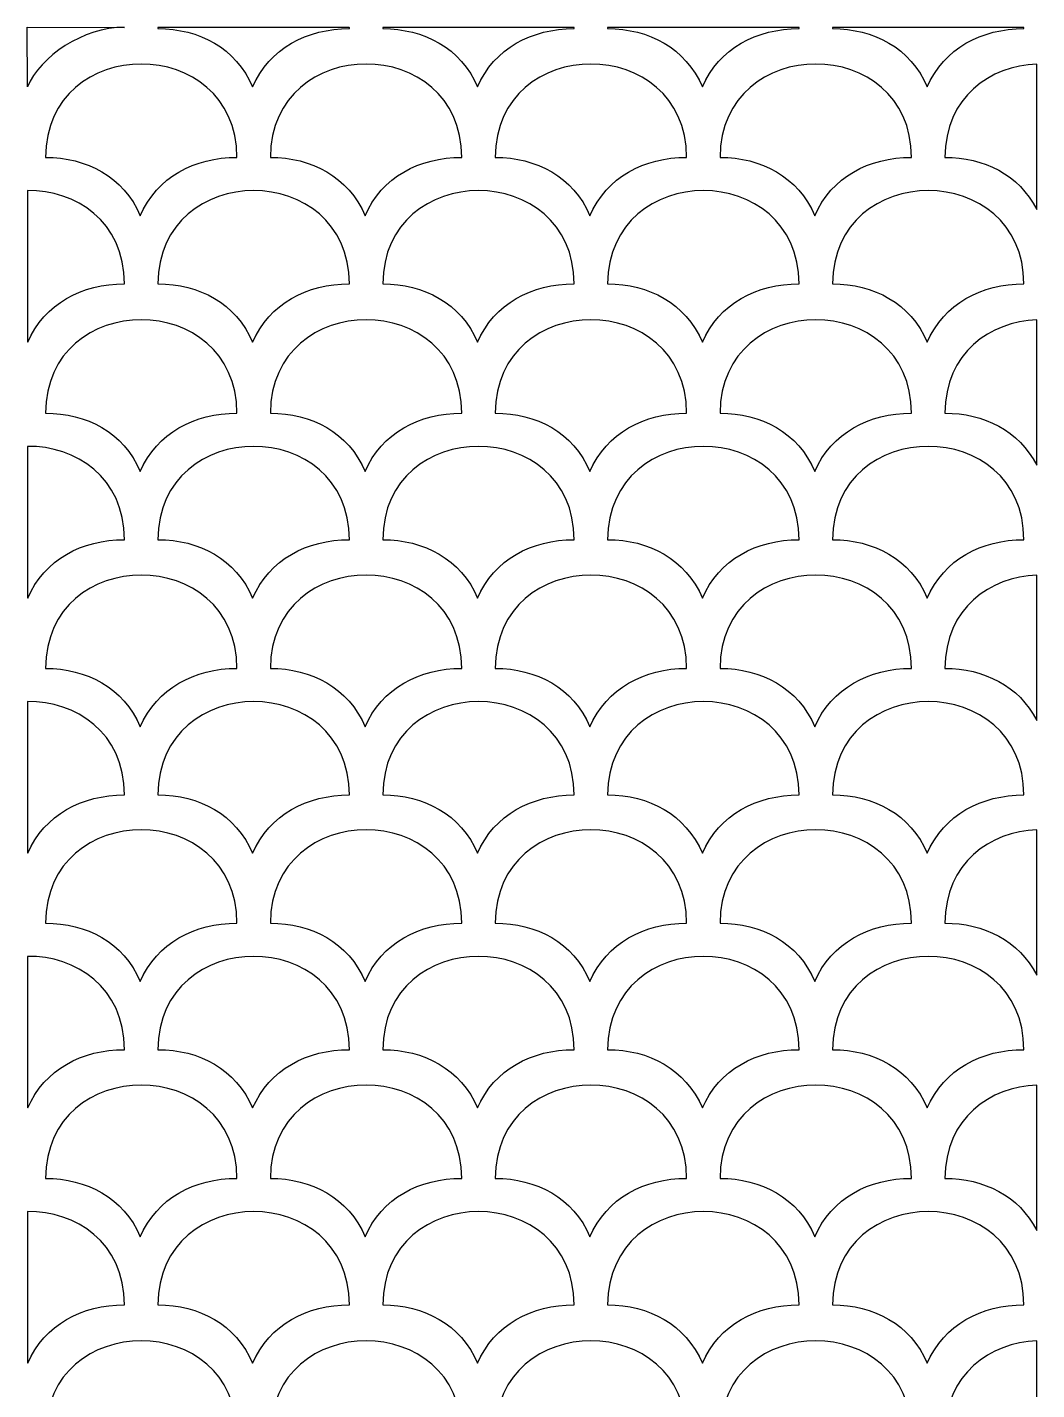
# Model space of a CAD drawing. Header units: centimetres. Extents: x 5 to 101, y -165 to 59.
# Drawn here: x 5 to 47.2, y 2.2 to 59.1 of the extents above; entities that cross this region are included whole.
import ezdxf

# ---------------------------------------------------------------- set-up
doc = ezdxf.new("R2010")
doc.units = ezdxf.units.CM
doc.header["$MEASUREMENT"] = 0
doc.layers.add('layer 1', color=7, linetype='Continuous')

msp = doc.modelspace()

# ---------------------------------------------------------------- linework, layer by layer
at = {"layer": 'layer 1', "color": 124}
for points, knots in [([(9.06315, 59.0961), (9.06315, 59.0961), (4.99685, 59.09973), (4.99685, 59.09973), (4.99685, 59.09973), (4.99685, 59.09973), (5.0017, 56.60272), (5.0017, 56.60272), (5.0017, 56.60272), (5.54885, 57.89044), (7.32889, 59.09764), (9.06315, 59.0961)], [0, 0, 0, 0, 0.25, 0.25, 0.25, 0.25, 0.5, 0.5, 0.5, 0.5, 1, 1, 1, 1]), ([(9.71881, 51.22456), (9.02398, 52.85947), (7.47233, 53.66193), (5.75924, 53.66193), (5.75924, 53.66193), (5.78249, 58.86258), (13.74571, 58.86373), (13.75985, 53.66132), (13.75985, 53.66132), (11.99073, 53.66795), (10.41225, 52.83165), (9.71881, 51.22456)], [0, 0, 0, 0, 0.25, 0.25, 0.25, 0.25, 0.5, 0.5, 0.5, 0.5, 1, 1, 1, 1]), ([(18.4584, 59.09585), (18.45864, 59.07762), (18.45881, 59.05933), (18.45885, 59.04098), (18.45885, 59.04098), (16.68973, 59.04761), (15.11125, 58.21131), (14.41781, 56.60422), (14.41781, 56.60422), (13.72298, 58.23913), (12.17133, 59.04159), (10.45824, 59.04159), (10.45824, 59.04159), (10.45832, 59.05974), (10.4585, 59.07783), (10.45877, 59.09585), (10.45877, 59.09585), (10.45877, 59.09585), (18.4584, 59.09585), (18.4584, 59.09585)], [0, 0, 0, 0, 0.16666667, 0.16666667, 0.16666667, 0.16666667, 0.33333333, 0.33333333, 0.33333333, 0.33333333, 0.5, 0.5, 0.5, 0.5, 0.66666667, 0.66666667, 0.66666667, 0.66666667, 1, 1, 1, 1]), ([(19.11681, 51.22456), (18.42198, 52.85947), (16.87033, 53.66193), (15.15724, 53.66193), (15.15724, 53.66193), (15.18049, 58.86258), (23.14371, 58.86373), (23.15785, 53.66132), (23.15785, 53.66132), (21.38873, 53.66795), (19.81025, 52.83165), (19.11681, 51.22456)], [0, 0, 0, 0, 0.25, 0.25, 0.25, 0.25, 0.5, 0.5, 0.5, 0.5, 1, 1, 1, 1]), ([(27.8564, 59.09585), (27.85664, 59.07762), (27.85681, 59.05933), (27.85685, 59.04098), (27.85685, 59.04098), (26.08773, 59.04761), (24.50925, 58.21131), (23.81581, 56.60422), (23.81581, 56.60422), (23.12098, 58.23913), (21.56933, 59.04159), (19.85624, 59.04159), (19.85624, 59.04159), (19.85632, 59.05974), (19.8565, 59.07783), (19.85677, 59.09585), (19.85677, 59.09585), (19.85677, 59.09585), (27.8564, 59.09585), (27.8564, 59.09585)], [0, 0, 0, 0, 0.16666667, 0.16666667, 0.16666667, 0.16666667, 0.33333333, 0.33333333, 0.33333333, 0.33333333, 0.5, 0.5, 0.5, 0.5, 0.66666667, 0.66666667, 0.66666667, 0.66666667, 1, 1, 1, 1]), ([(28.51481, 51.22456), (27.81998, 52.85947), (26.26833, 53.66193), (24.55524, 53.66193), (24.55524, 53.66193), (24.57849, 58.86258), (32.54171, 58.86373), (32.55585, 53.66132), (32.55585, 53.66132), (30.78673, 53.66795), (29.20825, 52.83165), (28.51481, 51.22456)], [0, 0, 0, 0, 0.25, 0.25, 0.25, 0.25, 0.5, 0.5, 0.5, 0.5, 1, 1, 1, 1]), ([(37.2544, 59.09585), (37.25464, 59.07762), (37.25481, 59.05933), (37.25485, 59.04098), (37.25485, 59.04098), (35.48573, 59.04761), (33.90725, 58.21131), (33.21381, 56.60422), (33.21381, 56.60422), (32.51898, 58.23913), (30.96733, 59.04159), (29.25424, 59.04159), (29.25424, 59.04159), (29.25432, 59.05974), (29.2545, 59.07783), (29.25477, 59.09585), (29.25477, 59.09585), (29.25477, 59.09585), (37.2544, 59.09585), (37.2544, 59.09585)], [0, 0, 0, 0, 0.16666667, 0.16666667, 0.16666667, 0.16666667, 0.33333333, 0.33333333, 0.33333333, 0.33333333, 0.5, 0.5, 0.5, 0.5, 0.66666667, 0.66666667, 0.66666667, 0.66666667, 1, 1, 1, 1]), ([(37.91281, 51.22456), (37.21798, 52.85947), (35.66633, 53.66193), (33.95324, 53.66193), (33.95324, 53.66193), (33.97649, 58.86258), (41.93971, 58.86373), (41.95385, 53.66132), (41.95385, 53.66132), (40.18473, 53.66795), (38.60625, 52.83165), (37.91281, 51.22456)], [0, 0, 0, 0, 0.25, 0.25, 0.25, 0.25, 0.5, 0.5, 0.5, 0.5, 1, 1, 1, 1]), ([(46.6524, 59.09585), (46.65264, 59.07762), (46.65281, 59.05933), (46.65285, 59.04098), (46.65285, 59.04098), (44.88373, 59.04761), (43.30525, 58.21131), (42.61181, 56.60422), (42.61181, 56.60422), (41.91698, 58.23913), (40.36533, 59.04159), (38.65224, 59.04159), (38.65224, 59.04159), (38.65232, 59.05974), (38.6525, 59.07783), (38.65277, 59.09585), (38.65277, 59.09585), (38.65277, 59.09585), (46.6524, 59.09585), (46.6524, 59.09585)], [0, 0, 0, 0, 0.16666667, 0.16666667, 0.16666667, 0.16666667, 0.33333333, 0.33333333, 0.33333333, 0.33333333, 0.5, 0.5, 0.5, 0.5, 0.66666667, 0.66666667, 0.66666667, 0.66666667, 1, 1, 1, 1]), ([(47.18964, 51.4845), (46.4463, 52.94456), (44.97093, 53.66193), (43.35124, 53.66193), (43.35124, 53.66193), (43.36253, 56.19042), (45.25071, 57.48986), (47.18964, 57.55978), (47.18964, 57.55978), (47.18964, 57.55978), (47.18964, 51.4845), (47.18964, 51.4845)], [0, 0, 0, 0, 0.25, 0.25, 0.25, 0.25, 0.5, 0.5, 0.5, 0.5, 1, 1, 1, 1]), ([(14.41781, 45.93622), (13.72298, 47.57113), (12.17133, 48.37359), (10.45824, 48.37359), (10.45824, 48.37359), (10.48149, 53.57424), (18.44471, 53.57539), (18.45885, 48.37298), (18.45885, 48.37298), (16.68973, 48.37961), (15.11125, 47.54331), (14.41781, 45.93622)], [0, 0, 0, 0, 0.25, 0.25, 0.25, 0.25, 0.5, 0.5, 0.5, 0.5, 1, 1, 1, 1]), ([(23.81581, 45.93622), (23.12098, 47.57113), (21.56933, 48.37359), (19.85624, 48.37359), (19.85624, 48.37359), (19.87949, 53.57424), (27.84271, 53.57539), (27.85685, 48.37298), (27.85685, 48.37298), (26.08773, 48.37961), (24.50925, 47.54331), (23.81581, 45.93622)], [0, 0, 0, 0, 0.25, 0.25, 0.25, 0.25, 0.5, 0.5, 0.5, 0.5, 1, 1, 1, 1]), ([(33.21381, 45.93622), (32.51898, 47.57113), (30.96733, 48.37359), (29.25424, 48.37359), (29.25424, 48.37359), (29.27749, 53.57424), (37.24071, 53.57539), (37.25485, 48.37298), (37.25485, 48.37298), (35.48573, 48.37961), (33.90725, 47.54331), (33.21381, 45.93622)], [0, 0, 0, 0, 0.25, 0.25, 0.25, 0.25, 0.5, 0.5, 0.5, 0.5, 1, 1, 1, 1]), ([(42.61181, 45.93622), (41.91698, 47.57113), (40.36533, 48.37359), (38.65224, 48.37359), (38.65224, 48.37359), (38.67549, 53.57424), (46.63871, 53.57539), (46.65285, 48.37298), (46.65285, 48.37298), (44.88373, 48.37961), (43.30525, 47.54331), (42.61181, 45.93622)], [0, 0, 0, 0, 0.25, 0.25, 0.25, 0.25, 0.5, 0.5, 0.5, 0.5, 1, 1, 1, 1]), ([(5.00148, 52.27399), (7.0176, 52.30148), (9.05372, 51.00132), (9.06085, 48.37298), (9.06085, 48.37298), (7.29173, 48.37961), (5.71325, 47.54331), (5.01981, 45.93622), (5.01981, 45.93622), (5.01377, 45.95043), (5.00765, 45.96459), (5.00148, 45.97868), (5.00148, 45.97868), (5.00148, 45.97868), (5.00148, 52.27399), (5.00148, 52.27399)], [0, 0, 0, 0, 0.2, 0.2, 0.2, 0.2, 0.4, 0.4, 0.4, 0.4, 0.6, 0.6, 0.6, 0.6, 1, 1, 1, 1]), ([(9.71881, 40.53373), (9.02398, 42.16864), (7.47233, 42.9711), (5.75924, 42.9711), (5.75924, 42.9711), (5.78249, 48.17175), (13.74571, 48.1729), (13.75985, 42.97049), (13.75985, 42.97049), (11.99073, 42.97712), (10.41225, 42.14082), (9.71881, 40.53373)], [0, 0, 0, 0, 0.25, 0.25, 0.25, 0.25, 0.5, 0.5, 0.5, 0.5, 1, 1, 1, 1]), ([(19.11681, 40.53373), (18.42198, 42.16864), (16.87033, 42.9711), (15.15724, 42.9711), (15.15724, 42.9711), (15.18049, 48.17175), (23.14371, 48.1729), (23.15785, 42.97049), (23.15785, 42.97049), (21.38873, 42.97712), (19.81025, 42.14082), (19.11681, 40.53373)], [0, 0, 0, 0, 0.25, 0.25, 0.25, 0.25, 0.5, 0.5, 0.5, 0.5, 1, 1, 1, 1]), ([(28.51481, 40.53373), (27.81998, 42.16864), (26.26833, 42.9711), (24.55524, 42.9711), (24.55524, 42.9711), (24.57849, 48.17175), (32.54171, 48.1729), (32.55585, 42.97049), (32.55585, 42.97049), (30.78673, 42.97712), (29.20825, 42.14082), (28.51481, 40.53373)], [0, 0, 0, 0, 0.25, 0.25, 0.25, 0.25, 0.5, 0.5, 0.5, 0.5, 1, 1, 1, 1]), ([(37.91281, 40.53373), (37.21798, 42.16864), (35.66633, 42.9711), (33.95324, 42.9711), (33.95324, 42.9711), (33.97649, 48.17175), (41.93971, 48.1729), (41.95385, 42.97049), (41.95385, 42.97049), (40.18473, 42.97712), (38.60625, 42.14082), (37.91281, 40.53373)], [0, 0, 0, 0, 0.25, 0.25, 0.25, 0.25, 0.5, 0.5, 0.5, 0.5, 1, 1, 1, 1]), ([(47.18964, 40.79367), (46.4463, 42.25373), (44.97093, 42.9711), (43.35124, 42.9711), (43.35124, 42.9711), (43.36253, 45.49959), (45.25071, 46.79903), (47.18964, 46.86895), (47.18964, 46.86895), (47.18964, 46.86895), (47.18964, 40.79367), (47.18964, 40.79367)], [0, 0, 0, 0, 0.25, 0.25, 0.25, 0.25, 0.5, 0.5, 0.5, 0.5, 1, 1, 1, 1]), ([(14.41781, 35.24539), (13.72298, 36.8803), (12.17133, 37.68276), (10.45824, 37.68276), (10.45824, 37.68276), (10.48149, 42.88341), (18.44471, 42.88456), (18.45885, 37.68215), (18.45885, 37.68215), (16.68973, 37.68878), (15.11125, 36.85248), (14.41781, 35.24539)], [0, 0, 0, 0, 0.25, 0.25, 0.25, 0.25, 0.5, 0.5, 0.5, 0.5, 1, 1, 1, 1]), ([(23.81581, 35.24539), (23.12098, 36.8803), (21.56933, 37.68276), (19.85624, 37.68276), (19.85624, 37.68276), (19.87949, 42.88341), (27.84271, 42.88456), (27.85685, 37.68215), (27.85685, 37.68215), (26.08773, 37.68878), (24.50925, 36.85248), (23.81581, 35.24539)], [0, 0, 0, 0, 0.25, 0.25, 0.25, 0.25, 0.5, 0.5, 0.5, 0.5, 1, 1, 1, 1]), ([(33.21381, 35.24539), (32.51898, 36.8803), (30.96733, 37.68276), (29.25424, 37.68276), (29.25424, 37.68276), (29.27749, 42.88341), (37.24071, 42.88456), (37.25485, 37.68215), (37.25485, 37.68215), (35.48573, 37.68878), (33.90725, 36.85248), (33.21381, 35.24539)], [0, 0, 0, 0, 0.25, 0.25, 0.25, 0.25, 0.5, 0.5, 0.5, 0.5, 1, 1, 1, 1]), ([(42.61181, 35.24539), (41.91698, 36.8803), (40.36533, 37.68276), (38.65224, 37.68276), (38.65224, 37.68276), (38.67549, 42.88341), (46.63871, 42.88456), (46.65285, 37.68215), (46.65285, 37.68215), (44.88373, 37.68878), (43.30525, 36.85248), (42.61181, 35.24539)], [0, 0, 0, 0, 0.25, 0.25, 0.25, 0.25, 0.5, 0.5, 0.5, 0.5, 1, 1, 1, 1]), ([(5.00148, 41.58316), (7.0176, 41.61065), (9.05372, 40.31049), (9.06085, 37.68215), (9.06085, 37.68215), (7.29173, 37.68878), (5.71325, 36.85248), (5.01981, 35.24539), (5.01981, 35.24539), (5.01377, 35.2596), (5.00765, 35.27376), (5.00148, 35.28785), (5.00148, 35.28785), (5.00148, 35.28785), (5.00148, 41.58316), (5.00148, 41.58316)], [0, 0, 0, 0, 0.2, 0.2, 0.2, 0.2, 0.4, 0.4, 0.4, 0.4, 0.6, 0.6, 0.6, 0.6, 1, 1, 1, 1]), ([(9.71881, 29.86573), (9.02398, 31.50064), (7.47233, 32.3031), (5.75924, 32.3031), (5.75924, 32.3031), (5.78249, 37.50375), (13.74571, 37.5049), (13.75985, 32.30249), (13.75985, 32.30249), (11.99073, 32.30912), (10.41225, 31.47282), (9.71881, 29.86573)], [0, 0, 0, 0, 0.25, 0.25, 0.25, 0.25, 0.5, 0.5, 0.5, 0.5, 1, 1, 1, 1]), ([(19.11681, 29.86573), (18.42198, 31.50064), (16.87033, 32.3031), (15.15724, 32.3031), (15.15724, 32.3031), (15.18049, 37.50375), (23.14371, 37.5049), (23.15785, 32.30249), (23.15785, 32.30249), (21.38873, 32.30912), (19.81025, 31.47282), (19.11681, 29.86573)], [0, 0, 0, 0, 0.25, 0.25, 0.25, 0.25, 0.5, 0.5, 0.5, 0.5, 1, 1, 1, 1]), ([(28.51481, 29.86573), (27.81998, 31.50064), (26.26833, 32.3031), (24.55524, 32.3031), (24.55524, 32.3031), (24.57849, 37.50375), (32.54171, 37.5049), (32.55585, 32.30249), (32.55585, 32.30249), (30.78673, 32.30912), (29.20825, 31.47282), (28.51481, 29.86573)], [0, 0, 0, 0, 0.25, 0.25, 0.25, 0.25, 0.5, 0.5, 0.5, 0.5, 1, 1, 1, 1]), ([(37.91281, 29.86573), (37.21798, 31.50064), (35.66633, 32.3031), (33.95324, 32.3031), (33.95324, 32.3031), (33.97649, 37.50375), (41.93971, 37.5049), (41.95385, 32.30249), (41.95385, 32.30249), (40.18473, 32.30912), (38.60625, 31.47282), (37.91281, 29.86573)], [0, 0, 0, 0, 0.25, 0.25, 0.25, 0.25, 0.5, 0.5, 0.5, 0.5, 1, 1, 1, 1]), ([(47.18964, 30.12567), (46.4463, 31.58573), (44.97093, 32.3031), (43.35124, 32.3031), (43.35124, 32.3031), (43.36253, 34.83159), (45.25071, 36.13103), (47.18964, 36.20095), (47.18964, 36.20095), (47.18964, 36.20095), (47.18964, 30.12567), (47.18964, 30.12567)], [0, 0, 0, 0, 0.25, 0.25, 0.25, 0.25, 0.5, 0.5, 0.5, 0.5, 1, 1, 1, 1]), ([(14.41781, 24.57739), (13.72298, 26.2123), (12.17133, 27.01476), (10.45824, 27.01476), (10.45824, 27.01476), (10.48149, 32.21541), (18.44471, 32.21656), (18.45885, 27.01415), (18.45885, 27.01415), (16.68973, 27.02078), (15.11125, 26.18448), (14.41781, 24.57739)], [0, 0, 0, 0, 0.25, 0.25, 0.25, 0.25, 0.5, 0.5, 0.5, 0.5, 1, 1, 1, 1]), ([(23.81581, 24.57739), (23.12098, 26.2123), (21.56933, 27.01476), (19.85624, 27.01476), (19.85624, 27.01476), (19.87949, 32.21541), (27.84271, 32.21656), (27.85685, 27.01415), (27.85685, 27.01415), (26.08773, 27.02078), (24.50925, 26.18448), (23.81581, 24.57739)], [0, 0, 0, 0, 0.25, 0.25, 0.25, 0.25, 0.5, 0.5, 0.5, 0.5, 1, 1, 1, 1]), ([(33.21381, 24.57739), (32.51898, 26.2123), (30.96733, 27.01476), (29.25424, 27.01476), (29.25424, 27.01476), (29.27749, 32.21541), (37.24071, 32.21656), (37.25485, 27.01415), (37.25485, 27.01415), (35.48573, 27.02078), (33.90725, 26.18448), (33.21381, 24.57739)], [0, 0, 0, 0, 0.25, 0.25, 0.25, 0.25, 0.5, 0.5, 0.5, 0.5, 1, 1, 1, 1]), ([(42.61181, 24.57739), (41.91698, 26.2123), (40.36533, 27.01476), (38.65224, 27.01476), (38.65224, 27.01476), (38.67549, 32.21541), (46.63871, 32.21656), (46.65285, 27.01415), (46.65285, 27.01415), (44.88373, 27.02078), (43.30525, 26.18448), (42.61181, 24.57739)], [0, 0, 0, 0, 0.25, 0.25, 0.25, 0.25, 0.5, 0.5, 0.5, 0.5, 1, 1, 1, 1]), ([(5.00148, 30.91516), (7.0176, 30.94265), (9.05372, 29.64249), (9.06085, 27.01415), (9.06085, 27.01415), (7.29173, 27.02078), (5.71325, 26.18448), (5.01981, 24.57739), (5.01981, 24.57739), (5.01377, 24.5916), (5.00765, 24.60576), (5.00148, 24.61985), (5.00148, 24.61985), (5.00148, 24.61985), (5.00148, 30.91516), (5.00148, 30.91516)], [0, 0, 0, 0, 0.2, 0.2, 0.2, 0.2, 0.4, 0.4, 0.4, 0.4, 0.6, 0.6, 0.6, 0.6, 1, 1, 1, 1]), ([(9.71881, 19.22056), (9.02398, 20.85547), (7.47233, 21.65793), (5.75924, 21.65793), (5.75924, 21.65793), (5.78249, 26.85858), (13.74571, 26.85973), (13.75985, 21.65732), (13.75985, 21.65732), (11.99073, 21.66395), (10.41225, 20.82765), (9.71881, 19.22056)], [0, 0, 0, 0, 0.25, 0.25, 0.25, 0.25, 0.5, 0.5, 0.5, 0.5, 1, 1, 1, 1]), ([(19.11681, 19.22056), (18.42198, 20.85547), (16.87033, 21.65793), (15.15724, 21.65793), (15.15724, 21.65793), (15.18049, 26.85858), (23.14371, 26.85973), (23.15785, 21.65732), (23.15785, 21.65732), (21.38873, 21.66395), (19.81025, 20.82765), (19.11681, 19.22056)], [0, 0, 0, 0, 0.25, 0.25, 0.25, 0.25, 0.5, 0.5, 0.5, 0.5, 1, 1, 1, 1]), ([(28.51481, 19.22056), (27.81998, 20.85547), (26.26833, 21.65793), (24.55524, 21.65793), (24.55524, 21.65793), (24.57849, 26.85858), (32.54171, 26.85973), (32.55585, 21.65732), (32.55585, 21.65732), (30.78673, 21.66395), (29.20825, 20.82765), (28.51481, 19.22056)], [0, 0, 0, 0, 0.25, 0.25, 0.25, 0.25, 0.5, 0.5, 0.5, 0.5, 1, 1, 1, 1]), ([(37.91281, 19.22056), (37.21798, 20.85547), (35.66633, 21.65793), (33.95324, 21.65793), (33.95324, 21.65793), (33.97649, 26.85858), (41.93971, 26.85973), (41.95385, 21.65732), (41.95385, 21.65732), (40.18473, 21.66395), (38.60625, 20.82765), (37.91281, 19.22056)], [0, 0, 0, 0, 0.25, 0.25, 0.25, 0.25, 0.5, 0.5, 0.5, 0.5, 1, 1, 1, 1]), ([(47.18964, 19.4805), (46.4463, 20.94056), (44.97093, 21.65793), (43.35124, 21.65793), (43.35124, 21.65793), (43.36253, 24.18642), (45.25071, 25.48586), (47.18964, 25.55578), (47.18964, 25.55578), (47.18964, 25.55578), (47.18964, 19.4805), (47.18964, 19.4805)], [0, 0, 0, 0, 0.25, 0.25, 0.25, 0.25, 0.5, 0.5, 0.5, 0.5, 1, 1, 1, 1]), ([(14.41781, 13.93222), (13.72298, 15.56713), (12.17133, 16.36959), (10.45824, 16.36959), (10.45824, 16.36959), (10.48149, 21.57024), (18.44471, 21.57139), (18.45885, 16.36898), (18.45885, 16.36898), (16.68973, 16.37561), (15.11125, 15.53931), (14.41781, 13.93222)], [0, 0, 0, 0, 0.25, 0.25, 0.25, 0.25, 0.5, 0.5, 0.5, 0.5, 1, 1, 1, 1]), ([(23.81581, 13.93222), (23.12098, 15.56713), (21.56933, 16.36959), (19.85624, 16.36959), (19.85624, 16.36959), (19.87949, 21.57024), (27.84271, 21.57139), (27.85685, 16.36898), (27.85685, 16.36898), (26.08773, 16.37561), (24.50925, 15.53931), (23.81581, 13.93222)], [0, 0, 0, 0, 0.25, 0.25, 0.25, 0.25, 0.5, 0.5, 0.5, 0.5, 1, 1, 1, 1]), ([(33.21381, 13.93222), (32.51898, 15.56713), (30.96733, 16.36959), (29.25424, 16.36959), (29.25424, 16.36959), (29.27749, 21.57024), (37.24071, 21.57139), (37.25485, 16.36898), (37.25485, 16.36898), (35.48573, 16.37561), (33.90725, 15.53931), (33.21381, 13.93222)], [0, 0, 0, 0, 0.25, 0.25, 0.25, 0.25, 0.5, 0.5, 0.5, 0.5, 1, 1, 1, 1]), ([(42.61181, 13.93222), (41.91698, 15.56713), (40.36533, 16.36959), (38.65224, 16.36959), (38.65224, 16.36959), (38.67549, 21.57024), (46.63871, 21.57139), (46.65285, 16.36898), (46.65285, 16.36898), (44.88373, 16.37561), (43.30525, 15.53931), (42.61181, 13.93222)], [0, 0, 0, 0, 0.25, 0.25, 0.25, 0.25, 0.5, 0.5, 0.5, 0.5, 1, 1, 1, 1]), ([(5.00148, 20.26999), (7.0176, 20.29748), (9.05372, 18.99732), (9.06085, 16.36898), (9.06085, 16.36898), (7.29173, 16.37561), (5.71325, 15.53931), (5.01981, 13.93222), (5.01981, 13.93222), (5.01377, 13.94643), (5.00765, 13.96059), (5.00148, 13.97468), (5.00148, 13.97468), (5.00148, 13.97468), (5.00148, 20.26999), (5.00148, 20.26999)], [0, 0, 0, 0, 0.2, 0.2, 0.2, 0.2, 0.4, 0.4, 0.4, 0.4, 0.6, 0.6, 0.6, 0.6, 1, 1, 1, 1]), ([(9.71881, 8.55256), (9.02398, 10.18747), (7.47233, 10.98993), (5.75924, 10.98993), (5.75924, 10.98993), (5.78249, 16.19058), (13.74571, 16.19173), (13.75985, 10.98932), (13.75985, 10.98932), (11.99073, 10.99595), (10.41225, 10.15965), (9.71881, 8.55256)], [0, 0, 0, 0, 0.25, 0.25, 0.25, 0.25, 0.5, 0.5, 0.5, 0.5, 1, 1, 1, 1]), ([(19.11681, 8.55256), (18.42198, 10.18747), (16.87033, 10.98993), (15.15724, 10.98993), (15.15724, 10.98993), (15.18049, 16.19058), (23.14371, 16.19173), (23.15785, 10.98932), (23.15785, 10.98932), (21.38873, 10.99595), (19.81025, 10.15965), (19.11681, 8.55256)], [0, 0, 0, 0, 0.25, 0.25, 0.25, 0.25, 0.5, 0.5, 0.5, 0.5, 1, 1, 1, 1]), ([(28.51481, 8.55256), (27.81998, 10.18747), (26.26833, 10.98993), (24.55524, 10.98993), (24.55524, 10.98993), (24.57849, 16.19058), (32.54171, 16.19173), (32.55585, 10.98932), (32.55585, 10.98932), (30.78673, 10.99595), (29.20825, 10.15965), (28.51481, 8.55256)], [0, 0, 0, 0, 0.25, 0.25, 0.25, 0.25, 0.5, 0.5, 0.5, 0.5, 1, 1, 1, 1]), ([(37.91281, 8.55256), (37.21798, 10.18747), (35.66633, 10.98993), (33.95324, 10.98993), (33.95324, 10.98993), (33.97649, 16.19058), (41.93971, 16.19173), (41.95385, 10.98932), (41.95385, 10.98932), (40.18473, 10.99595), (38.60625, 10.15965), (37.91281, 8.55256)], [0, 0, 0, 0, 0.25, 0.25, 0.25, 0.25, 0.5, 0.5, 0.5, 0.5, 1, 1, 1, 1]), ([(47.18964, 8.8125), (46.4463, 10.27256), (44.97093, 10.98993), (43.35124, 10.98993), (43.35124, 10.98993), (43.36253, 13.51842), (45.25071, 14.81786), (47.18964, 14.88778), (47.18964, 14.88778), (47.18964, 14.88778), (47.18964, 8.8125), (47.18964, 8.8125)], [0, 0, 0, 0, 0.25, 0.25, 0.25, 0.25, 0.5, 0.5, 0.5, 0.5, 1, 1, 1, 1]), ([(14.41781, 3.26422), (13.72298, 4.89913), (12.17133, 5.70159), (10.45824, 5.70159), (10.45824, 5.70159), (10.48149, 10.90224), (18.44471, 10.90339), (18.45885, 5.70098), (18.45885, 5.70098), (16.68973, 5.70761), (15.11125, 4.87131), (14.41781, 3.26422)], [0, 0, 0, 0, 0.25, 0.25, 0.25, 0.25, 0.5, 0.5, 0.5, 0.5, 1, 1, 1, 1]), ([(23.81581, 3.26422), (23.12098, 4.89913), (21.56933, 5.70159), (19.85624, 5.70159), (19.85624, 5.70159), (19.87949, 10.90224), (27.84271, 10.90339), (27.85685, 5.70098), (27.85685, 5.70098), (26.08773, 5.70761), (24.50925, 4.87131), (23.81581, 3.26422)], [0, 0, 0, 0, 0.25, 0.25, 0.25, 0.25, 0.5, 0.5, 0.5, 0.5, 1, 1, 1, 1]), ([(33.21381, 3.26422), (32.51898, 4.89913), (30.96733, 5.70159), (29.25424, 5.70159), (29.25424, 5.70159), (29.27749, 10.90224), (37.24071, 10.90339), (37.25485, 5.70098), (37.25485, 5.70098), (35.48573, 5.70761), (33.90725, 4.87131), (33.21381, 3.26422)], [0, 0, 0, 0, 0.25, 0.25, 0.25, 0.25, 0.5, 0.5, 0.5, 0.5, 1, 1, 1, 1]), ([(42.61181, 3.26422), (41.91698, 4.89913), (40.36533, 5.70159), (38.65224, 5.70159), (38.65224, 5.70159), (38.67549, 10.90224), (46.63871, 10.90339), (46.65285, 5.70098), (46.65285, 5.70098), (44.88373, 5.70761), (43.30525, 4.87131), (42.61181, 3.26422)], [0, 0, 0, 0, 0.25, 0.25, 0.25, 0.25, 0.5, 0.5, 0.5, 0.5, 1, 1, 1, 1]), ([(5.00148, 9.60199), (7.0176, 9.62948), (9.05372, 8.32932), (9.06085, 5.70098), (9.06085, 5.70098), (7.29173, 5.70761), (5.71325, 4.87131), (5.01981, 3.26422), (5.01981, 3.26422), (5.01377, 3.27843), (5.00765, 3.29259), (5.00148, 3.30668), (5.00148, 3.30668), (5.00148, 3.30668), (5.00148, 9.60199), (5.00148, 9.60199)], [0, 0, 0, 0, 0.2, 0.2, 0.2, 0.2, 0.4, 0.4, 0.4, 0.4, 0.6, 0.6, 0.6, 0.6, 1, 1, 1, 1]), ([(9.71881, -2.13827), (9.02398, -0.50336), (7.47233, 0.2991), (5.75924, 0.2991), (5.75924, 0.2991), (5.78249, 5.49975), (13.74571, 5.5009), (13.75985, 0.29849), (13.75985, 0.29849), (11.99073, 0.30512), (10.41225, -0.53118), (9.71881, -2.13827)], [0, 0, 0, 0, 0.25, 0.25, 0.25, 0.25, 0.5, 0.5, 0.5, 0.5, 1, 1, 1, 1]), ([(19.11681, -2.13827), (18.42198, -0.50336), (16.87033, 0.2991), (15.15724, 0.2991), (15.15724, 0.2991), (15.18049, 5.49975), (23.14371, 5.5009), (23.15785, 0.29849), (23.15785, 0.29849), (21.38873, 0.30512), (19.81025, -0.53118), (19.11681, -2.13827)], [0, 0, 0, 0, 0.25, 0.25, 0.25, 0.25, 0.5, 0.5, 0.5, 0.5, 1, 1, 1, 1]), ([(28.51481, -2.13827), (27.81998, -0.50336), (26.26833, 0.2991), (24.55524, 0.2991), (24.55524, 0.2991), (24.57849, 5.49975), (32.54171, 5.5009), (32.55585, 0.29849), (32.55585, 0.29849), (30.78673, 0.30512), (29.20825, -0.53118), (28.51481, -2.13827)], [0, 0, 0, 0, 0.25, 0.25, 0.25, 0.25, 0.5, 0.5, 0.5, 0.5, 1, 1, 1, 1]), ([(37.91281, -2.13827), (37.21798, -0.50336), (35.66633, 0.2991), (33.95324, 0.2991), (33.95324, 0.2991), (33.97649, 5.49975), (41.93971, 5.5009), (41.95385, 0.29849), (41.95385, 0.29849), (40.18473, 0.30512), (38.60625, -0.53118), (37.91281, -2.13827)], [0, 0, 0, 0, 0.25, 0.25, 0.25, 0.25, 0.5, 0.5, 0.5, 0.5, 1, 1, 1, 1]), ([(47.18964, -1.8783), (46.44632, -0.41827), (44.97094, 0.2991), (43.35124, 0.2991), (43.35124, 0.2991), (43.36253, 2.82759), (45.25071, 4.12703), (47.18964, 4.19695), (47.18964, 4.19695), (47.18964, 4.19695), (47.18964, -1.8783), (47.18964, -1.8783)], [0, 0, 0, 0, 0.25, 0.25, 0.25, 0.25, 0.5, 0.5, 0.5, 0.5, 1, 1, 1, 1])]:
    msp.add_open_spline(points, degree=3, knots=knots, dxfattribs=at)
at = {"layer": 'layer 1', "color": 250, "lineweight": 9}
for points, knots in [([(9.06315, 59.0961), (9.06315, 59.0961), (4.99685, 59.09973), (4.99685, 59.09973), (4.99685, 59.09973), (4.99685, 59.09973), (5.0017, 56.60272), (5.0017, 56.60272), (5.0017, 56.60272), (5.54885, 57.89044), (7.32889, 59.09764), (9.06315, 59.0961)], [0, 0, 0, 0, 0.25, 0.25, 0.25, 0.25, 0.5, 0.5, 0.5, 0.5, 1, 1, 1, 1]), ([(9.71881, 51.22456), (9.02398, 52.85947), (7.47233, 53.66193), (5.75924, 53.66193), (5.75924, 53.66193), (5.78249, 58.86258), (13.74571, 58.86373), (13.75985, 53.66132), (13.75985, 53.66132), (11.99073, 53.66795), (10.41225, 52.83165), (9.71881, 51.22456)], [0, 0, 0, 0, 0.25, 0.25, 0.25, 0.25, 0.5, 0.5, 0.5, 0.5, 1, 1, 1, 1]), ([(18.4584, 59.09585), (18.45864, 59.07762), (18.45881, 59.05933), (18.45885, 59.04098), (18.45885, 59.04098), (16.68973, 59.04761), (15.11125, 58.21131), (14.41781, 56.60422), (14.41781, 56.60422), (13.72298, 58.23913), (12.17133, 59.04159), (10.45824, 59.04159), (10.45824, 59.04159), (10.45832, 59.05974), (10.4585, 59.07783), (10.45877, 59.09585)], [0, 0, 0, 0, 0.2, 0.2, 0.2, 0.2, 0.4, 0.4, 0.4, 0.4, 0.6, 0.6, 0.6, 0.6, 1, 1, 1, 1]), ([(19.11681, 51.22456), (18.42198, 52.85947), (16.87033, 53.66193), (15.15724, 53.66193), (15.15724, 53.66193), (15.18049, 58.86258), (23.14371, 58.86373), (23.15785, 53.66132), (23.15785, 53.66132), (21.38873, 53.66795), (19.81025, 52.83165), (19.11681, 51.22456)], [0, 0, 0, 0, 0.25, 0.25, 0.25, 0.25, 0.5, 0.5, 0.5, 0.5, 1, 1, 1, 1]), ([(27.8564, 59.09585), (27.85664, 59.07762), (27.85681, 59.05933), (27.85685, 59.04098), (27.85685, 59.04098), (26.08773, 59.04761), (24.50925, 58.21131), (23.81581, 56.60422), (23.81581, 56.60422), (23.12098, 58.23913), (21.56933, 59.04159), (19.85624, 59.04159), (19.85624, 59.04159), (19.85632, 59.05974), (19.8565, 59.07783), (19.85677, 59.09585)], [0, 0, 0, 0, 0.2, 0.2, 0.2, 0.2, 0.4, 0.4, 0.4, 0.4, 0.6, 0.6, 0.6, 0.6, 1, 1, 1, 1]), ([(28.51481, 51.22456), (27.81998, 52.85947), (26.26833, 53.66193), (24.55524, 53.66193), (24.55524, 53.66193), (24.57849, 58.86258), (32.54171, 58.86373), (32.55585, 53.66132), (32.55585, 53.66132), (30.78673, 53.66795), (29.20825, 52.83165), (28.51481, 51.22456)], [0, 0, 0, 0, 0.25, 0.25, 0.25, 0.25, 0.5, 0.5, 0.5, 0.5, 1, 1, 1, 1]), ([(37.2544, 59.09585), (37.25464, 59.07762), (37.25481, 59.05933), (37.25485, 59.04098), (37.25485, 59.04098), (35.48573, 59.04761), (33.90725, 58.21131), (33.21381, 56.60422), (33.21381, 56.60422), (32.51898, 58.23913), (30.96733, 59.04159), (29.25424, 59.04159), (29.25424, 59.04159), (29.25432, 59.05974), (29.2545, 59.07783), (29.25477, 59.09585)], [0, 0, 0, 0, 0.2, 0.2, 0.2, 0.2, 0.4, 0.4, 0.4, 0.4, 0.6, 0.6, 0.6, 0.6, 1, 1, 1, 1]), ([(37.91281, 51.22456), (37.21798, 52.85947), (35.66633, 53.66193), (33.95324, 53.66193), (33.95324, 53.66193), (33.97649, 58.86258), (41.93971, 58.86373), (41.95385, 53.66132), (41.95385, 53.66132), (40.18473, 53.66795), (38.60625, 52.83165), (37.91281, 51.22456)], [0, 0, 0, 0, 0.25, 0.25, 0.25, 0.25, 0.5, 0.5, 0.5, 0.5, 1, 1, 1, 1]), ([(46.6524, 59.09585), (46.65264, 59.07762), (46.65281, 59.05933), (46.65285, 59.04098), (46.65285, 59.04098), (44.88373, 59.04761), (43.30525, 58.21131), (42.61181, 56.60422), (42.61181, 56.60422), (41.91698, 58.23913), (40.36533, 59.04159), (38.65224, 59.04159), (38.65224, 59.04159), (38.65232, 59.05974), (38.6525, 59.07783), (38.65277, 59.09585)], [0, 0, 0, 0, 0.2, 0.2, 0.2, 0.2, 0.4, 0.4, 0.4, 0.4, 0.6, 0.6, 0.6, 0.6, 1, 1, 1, 1]), ([(47.18964, 51.4845), (46.4463, 52.94456), (44.97093, 53.66193), (43.35124, 53.66193), (43.35124, 53.66193), (43.36253, 56.19042), (45.25071, 57.48986), (47.18964, 57.55978)], [0, 0, 0, 0, 0.33333333, 0.33333333, 0.33333333, 0.33333333, 1, 1, 1, 1]), ([(14.41781, 45.93622), (13.72298, 47.57113), (12.17133, 48.37359), (10.45824, 48.37359), (10.45824, 48.37359), (10.48149, 53.57424), (18.44471, 53.57539), (18.45885, 48.37298), (18.45885, 48.37298), (16.68973, 48.37961), (15.11125, 47.54331), (14.41781, 45.93622)], [0, 0, 0, 0, 0.25, 0.25, 0.25, 0.25, 0.5, 0.5, 0.5, 0.5, 1, 1, 1, 1]), ([(23.81581, 45.93622), (23.12098, 47.57113), (21.56933, 48.37359), (19.85624, 48.37359), (19.85624, 48.37359), (19.87949, 53.57424), (27.84271, 53.57539), (27.85685, 48.37298), (27.85685, 48.37298), (26.08773, 48.37961), (24.50925, 47.54331), (23.81581, 45.93622)], [0, 0, 0, 0, 0.25, 0.25, 0.25, 0.25, 0.5, 0.5, 0.5, 0.5, 1, 1, 1, 1]), ([(33.21381, 45.93622), (32.51898, 47.57113), (30.96733, 48.37359), (29.25424, 48.37359), (29.25424, 48.37359), (29.27749, 53.57424), (37.24071, 53.57539), (37.25485, 48.37298), (37.25485, 48.37298), (35.48573, 48.37961), (33.90725, 47.54331), (33.21381, 45.93622)], [0, 0, 0, 0, 0.25, 0.25, 0.25, 0.25, 0.5, 0.5, 0.5, 0.5, 1, 1, 1, 1]), ([(42.61181, 45.93622), (41.91698, 47.57113), (40.36533, 48.37359), (38.65224, 48.37359), (38.65224, 48.37359), (38.67549, 53.57424), (46.63871, 53.57539), (46.65285, 48.37298), (46.65285, 48.37298), (44.88373, 48.37961), (43.30525, 47.54331), (42.61181, 45.93622)], [0, 0, 0, 0, 0.25, 0.25, 0.25, 0.25, 0.5, 0.5, 0.5, 0.5, 1, 1, 1, 1]), ([(5.00148, 52.27399), (7.0176, 52.30148), (9.05372, 51.00132), (9.06085, 48.37298), (9.06085, 48.37298), (7.29173, 48.37961), (5.71325, 47.54331), (5.01981, 45.93622), (5.01981, 45.93622), (5.01377, 45.95043), (5.00765, 45.96459), (5.00148, 45.97868)], [0, 0, 0, 0, 0.25, 0.25, 0.25, 0.25, 0.5, 0.5, 0.5, 0.5, 1, 1, 1, 1]), ([(9.71881, 40.53373), (9.02398, 42.16864), (7.47233, 42.9711), (5.75924, 42.9711), (5.75924, 42.9711), (5.78249, 48.17175), (13.74571, 48.1729), (13.75985, 42.97049), (13.75985, 42.97049), (11.99073, 42.97712), (10.41225, 42.14082), (9.71881, 40.53373)], [0, 0, 0, 0, 0.25, 0.25, 0.25, 0.25, 0.5, 0.5, 0.5, 0.5, 1, 1, 1, 1]), ([(19.11681, 40.53373), (18.42198, 42.16864), (16.87033, 42.9711), (15.15724, 42.9711), (15.15724, 42.9711), (15.18049, 48.17175), (23.14371, 48.1729), (23.15785, 42.97049), (23.15785, 42.97049), (21.38873, 42.97712), (19.81025, 42.14082), (19.11681, 40.53373)], [0, 0, 0, 0, 0.25, 0.25, 0.25, 0.25, 0.5, 0.5, 0.5, 0.5, 1, 1, 1, 1]), ([(28.51481, 40.53373), (27.81998, 42.16864), (26.26833, 42.9711), (24.55524, 42.9711), (24.55524, 42.9711), (24.57849, 48.17175), (32.54171, 48.1729), (32.55585, 42.97049), (32.55585, 42.97049), (30.78673, 42.97712), (29.20825, 42.14082), (28.51481, 40.53373)], [0, 0, 0, 0, 0.25, 0.25, 0.25, 0.25, 0.5, 0.5, 0.5, 0.5, 1, 1, 1, 1]), ([(37.91281, 40.53373), (37.21798, 42.16864), (35.66633, 42.9711), (33.95324, 42.9711), (33.95324, 42.9711), (33.97649, 48.17175), (41.93971, 48.1729), (41.95385, 42.97049), (41.95385, 42.97049), (40.18473, 42.97712), (38.60625, 42.14082), (37.91281, 40.53373)], [0, 0, 0, 0, 0.25, 0.25, 0.25, 0.25, 0.5, 0.5, 0.5, 0.5, 1, 1, 1, 1]), ([(47.18964, 40.79367), (46.4463, 42.25373), (44.97093, 42.9711), (43.35124, 42.9711), (43.35124, 42.9711), (43.36253, 45.49959), (45.25071, 46.79903), (47.18964, 46.86895)], [0, 0, 0, 0, 0.33333333, 0.33333333, 0.33333333, 0.33333333, 1, 1, 1, 1]), ([(14.41781, 35.24539), (13.72298, 36.8803), (12.17133, 37.68276), (10.45824, 37.68276), (10.45824, 37.68276), (10.48149, 42.88341), (18.44471, 42.88456), (18.45885, 37.68215), (18.45885, 37.68215), (16.68973, 37.68878), (15.11125, 36.85248), (14.41781, 35.24539)], [0, 0, 0, 0, 0.25, 0.25, 0.25, 0.25, 0.5, 0.5, 0.5, 0.5, 1, 1, 1, 1]), ([(23.81581, 35.24539), (23.12098, 36.8803), (21.56933, 37.68276), (19.85624, 37.68276), (19.85624, 37.68276), (19.87949, 42.88341), (27.84271, 42.88456), (27.85685, 37.68215), (27.85685, 37.68215), (26.08773, 37.68878), (24.50925, 36.85248), (23.81581, 35.24539)], [0, 0, 0, 0, 0.25, 0.25, 0.25, 0.25, 0.5, 0.5, 0.5, 0.5, 1, 1, 1, 1]), ([(33.21381, 35.24539), (32.51898, 36.8803), (30.96733, 37.68276), (29.25424, 37.68276), (29.25424, 37.68276), (29.27749, 42.88341), (37.24071, 42.88456), (37.25485, 37.68215), (37.25485, 37.68215), (35.48573, 37.68878), (33.90725, 36.85248), (33.21381, 35.24539)], [0, 0, 0, 0, 0.25, 0.25, 0.25, 0.25, 0.5, 0.5, 0.5, 0.5, 1, 1, 1, 1]), ([(42.61181, 35.24539), (41.91698, 36.8803), (40.36533, 37.68276), (38.65224, 37.68276), (38.65224, 37.68276), (38.67549, 42.88341), (46.63871, 42.88456), (46.65285, 37.68215), (46.65285, 37.68215), (44.88373, 37.68878), (43.30525, 36.85248), (42.61181, 35.24539)], [0, 0, 0, 0, 0.25, 0.25, 0.25, 0.25, 0.5, 0.5, 0.5, 0.5, 1, 1, 1, 1]), ([(5.00148, 41.58316), (7.0176, 41.61065), (9.05372, 40.31049), (9.06085, 37.68215), (9.06085, 37.68215), (7.29173, 37.68878), (5.71325, 36.85248), (5.01981, 35.24539), (5.01981, 35.24539), (5.01377, 35.2596), (5.00765, 35.27376), (5.00148, 35.28785)], [0, 0, 0, 0, 0.25, 0.25, 0.25, 0.25, 0.5, 0.5, 0.5, 0.5, 1, 1, 1, 1]), ([(9.71881, 29.86573), (9.02398, 31.50064), (7.47233, 32.3031), (5.75924, 32.3031), (5.75924, 32.3031), (5.78249, 37.50375), (13.74571, 37.5049), (13.75985, 32.30249), (13.75985, 32.30249), (11.99073, 32.30912), (10.41225, 31.47282), (9.71881, 29.86573)], [0, 0, 0, 0, 0.25, 0.25, 0.25, 0.25, 0.5, 0.5, 0.5, 0.5, 1, 1, 1, 1]), ([(19.11681, 29.86573), (18.42198, 31.50064), (16.87033, 32.3031), (15.15724, 32.3031), (15.15724, 32.3031), (15.18049, 37.50375), (23.14371, 37.5049), (23.15785, 32.30249), (23.15785, 32.30249), (21.38873, 32.30912), (19.81025, 31.47282), (19.11681, 29.86573)], [0, 0, 0, 0, 0.25, 0.25, 0.25, 0.25, 0.5, 0.5, 0.5, 0.5, 1, 1, 1, 1]), ([(28.51481, 29.86573), (27.81998, 31.50064), (26.26833, 32.3031), (24.55524, 32.3031), (24.55524, 32.3031), (24.57849, 37.50375), (32.54171, 37.5049), (32.55585, 32.30249), (32.55585, 32.30249), (30.78673, 32.30912), (29.20825, 31.47282), (28.51481, 29.86573)], [0, 0, 0, 0, 0.25, 0.25, 0.25, 0.25, 0.5, 0.5, 0.5, 0.5, 1, 1, 1, 1]), ([(37.91281, 29.86573), (37.21798, 31.50064), (35.66633, 32.3031), (33.95324, 32.3031), (33.95324, 32.3031), (33.97649, 37.50375), (41.93971, 37.5049), (41.95385, 32.30249), (41.95385, 32.30249), (40.18473, 32.30912), (38.60625, 31.47282), (37.91281, 29.86573)], [0, 0, 0, 0, 0.25, 0.25, 0.25, 0.25, 0.5, 0.5, 0.5, 0.5, 1, 1, 1, 1]), ([(47.18964, 30.12567), (46.4463, 31.58573), (44.97093, 32.3031), (43.35124, 32.3031), (43.35124, 32.3031), (43.36253, 34.83159), (45.25071, 36.13103), (47.18964, 36.20095)], [0, 0, 0, 0, 0.33333333, 0.33333333, 0.33333333, 0.33333333, 1, 1, 1, 1]), ([(14.41781, 24.57739), (13.72298, 26.2123), (12.17133, 27.01476), (10.45824, 27.01476), (10.45824, 27.01476), (10.48149, 32.21541), (18.44471, 32.21656), (18.45885, 27.01415), (18.45885, 27.01415), (16.68973, 27.02078), (15.11125, 26.18448), (14.41781, 24.57739)], [0, 0, 0, 0, 0.25, 0.25, 0.25, 0.25, 0.5, 0.5, 0.5, 0.5, 1, 1, 1, 1]), ([(23.81581, 24.57739), (23.12098, 26.2123), (21.56933, 27.01476), (19.85624, 27.01476), (19.85624, 27.01476), (19.87949, 32.21541), (27.84271, 32.21656), (27.85685, 27.01415), (27.85685, 27.01415), (26.08773, 27.02078), (24.50925, 26.18448), (23.81581, 24.57739)], [0, 0, 0, 0, 0.25, 0.25, 0.25, 0.25, 0.5, 0.5, 0.5, 0.5, 1, 1, 1, 1]), ([(33.21381, 24.57739), (32.51898, 26.2123), (30.96733, 27.01476), (29.25424, 27.01476), (29.25424, 27.01476), (29.27749, 32.21541), (37.24071, 32.21656), (37.25485, 27.01415), (37.25485, 27.01415), (35.48573, 27.02078), (33.90725, 26.18448), (33.21381, 24.57739)], [0, 0, 0, 0, 0.25, 0.25, 0.25, 0.25, 0.5, 0.5, 0.5, 0.5, 1, 1, 1, 1]), ([(42.61181, 24.57739), (41.91698, 26.2123), (40.36533, 27.01476), (38.65224, 27.01476), (38.65224, 27.01476), (38.67549, 32.21541), (46.63871, 32.21656), (46.65285, 27.01415), (46.65285, 27.01415), (44.88373, 27.02078), (43.30525, 26.18448), (42.61181, 24.57739)], [0, 0, 0, 0, 0.25, 0.25, 0.25, 0.25, 0.5, 0.5, 0.5, 0.5, 1, 1, 1, 1]), ([(5.00148, 30.91516), (7.0176, 30.94265), (9.05372, 29.64249), (9.06085, 27.01415), (9.06085, 27.01415), (7.29173, 27.02078), (5.71325, 26.18448), (5.01981, 24.57739), (5.01981, 24.57739), (5.01377, 24.5916), (5.00765, 24.60576), (5.00148, 24.61985)], [0, 0, 0, 0, 0.25, 0.25, 0.25, 0.25, 0.5, 0.5, 0.5, 0.5, 1, 1, 1, 1]), ([(9.71881, 19.22056), (9.02398, 20.85547), (7.47233, 21.65793), (5.75924, 21.65793), (5.75924, 21.65793), (5.78249, 26.85858), (13.74571, 26.85973), (13.75985, 21.65732), (13.75985, 21.65732), (11.99073, 21.66395), (10.41225, 20.82765), (9.71881, 19.22056)], [0, 0, 0, 0, 0.25, 0.25, 0.25, 0.25, 0.5, 0.5, 0.5, 0.5, 1, 1, 1, 1]), ([(19.11681, 19.22056), (18.42198, 20.85547), (16.87033, 21.65793), (15.15724, 21.65793), (15.15724, 21.65793), (15.18049, 26.85858), (23.14371, 26.85973), (23.15785, 21.65732), (23.15785, 21.65732), (21.38873, 21.66395), (19.81025, 20.82765), (19.11681, 19.22056)], [0, 0, 0, 0, 0.25, 0.25, 0.25, 0.25, 0.5, 0.5, 0.5, 0.5, 1, 1, 1, 1]), ([(28.51481, 19.22056), (27.81998, 20.85547), (26.26833, 21.65793), (24.55524, 21.65793), (24.55524, 21.65793), (24.57849, 26.85858), (32.54171, 26.85973), (32.55585, 21.65732), (32.55585, 21.65732), (30.78673, 21.66395), (29.20825, 20.82765), (28.51481, 19.22056)], [0, 0, 0, 0, 0.25, 0.25, 0.25, 0.25, 0.5, 0.5, 0.5, 0.5, 1, 1, 1, 1]), ([(37.91281, 19.22056), (37.21798, 20.85547), (35.66633, 21.65793), (33.95324, 21.65793), (33.95324, 21.65793), (33.97649, 26.85858), (41.93971, 26.85973), (41.95385, 21.65732), (41.95385, 21.65732), (40.18473, 21.66395), (38.60625, 20.82765), (37.91281, 19.22056)], [0, 0, 0, 0, 0.25, 0.25, 0.25, 0.25, 0.5, 0.5, 0.5, 0.5, 1, 1, 1, 1]), ([(47.18964, 19.4805), (46.4463, 20.94056), (44.97093, 21.65793), (43.35124, 21.65793), (43.35124, 21.65793), (43.36253, 24.18642), (45.25071, 25.48586), (47.18964, 25.55578)], [0, 0, 0, 0, 0.33333333, 0.33333333, 0.33333333, 0.33333333, 1, 1, 1, 1]), ([(14.41781, 13.93222), (13.72298, 15.56713), (12.17133, 16.36959), (10.45824, 16.36959), (10.45824, 16.36959), (10.48149, 21.57024), (18.44471, 21.57139), (18.45885, 16.36898), (18.45885, 16.36898), (16.68973, 16.37561), (15.11125, 15.53931), (14.41781, 13.93222)], [0, 0, 0, 0, 0.25, 0.25, 0.25, 0.25, 0.5, 0.5, 0.5, 0.5, 1, 1, 1, 1]), ([(23.81581, 13.93222), (23.12098, 15.56713), (21.56933, 16.36959), (19.85624, 16.36959), (19.85624, 16.36959), (19.87949, 21.57024), (27.84271, 21.57139), (27.85685, 16.36898), (27.85685, 16.36898), (26.08773, 16.37561), (24.50925, 15.53931), (23.81581, 13.93222)], [0, 0, 0, 0, 0.25, 0.25, 0.25, 0.25, 0.5, 0.5, 0.5, 0.5, 1, 1, 1, 1]), ([(33.21381, 13.93222), (32.51898, 15.56713), (30.96733, 16.36959), (29.25424, 16.36959), (29.25424, 16.36959), (29.27749, 21.57024), (37.24071, 21.57139), (37.25485, 16.36898), (37.25485, 16.36898), (35.48573, 16.37561), (33.90725, 15.53931), (33.21381, 13.93222)], [0, 0, 0, 0, 0.25, 0.25, 0.25, 0.25, 0.5, 0.5, 0.5, 0.5, 1, 1, 1, 1]), ([(42.61181, 13.93222), (41.91698, 15.56713), (40.36533, 16.36959), (38.65224, 16.36959), (38.65224, 16.36959), (38.67549, 21.57024), (46.63871, 21.57139), (46.65285, 16.36898), (46.65285, 16.36898), (44.88373, 16.37561), (43.30525, 15.53931), (42.61181, 13.93222)], [0, 0, 0, 0, 0.25, 0.25, 0.25, 0.25, 0.5, 0.5, 0.5, 0.5, 1, 1, 1, 1]), ([(5.00148, 20.26999), (7.0176, 20.29748), (9.05372, 18.99732), (9.06085, 16.36898), (9.06085, 16.36898), (7.29173, 16.37561), (5.71325, 15.53931), (5.01981, 13.93222), (5.01981, 13.93222), (5.01377, 13.94643), (5.00765, 13.96059), (5.00148, 13.97468)], [0, 0, 0, 0, 0.25, 0.25, 0.25, 0.25, 0.5, 0.5, 0.5, 0.5, 1, 1, 1, 1]), ([(9.71881, 8.55256), (9.02398, 10.18747), (7.47233, 10.98993), (5.75924, 10.98993), (5.75924, 10.98993), (5.78249, 16.19058), (13.74571, 16.19173), (13.75985, 10.98932), (13.75985, 10.98932), (11.99073, 10.99595), (10.41225, 10.15965), (9.71881, 8.55256)], [0, 0, 0, 0, 0.25, 0.25, 0.25, 0.25, 0.5, 0.5, 0.5, 0.5, 1, 1, 1, 1]), ([(19.11681, 8.55256), (18.42198, 10.18747), (16.87033, 10.98993), (15.15724, 10.98993), (15.15724, 10.98993), (15.18049, 16.19058), (23.14371, 16.19173), (23.15785, 10.98932), (23.15785, 10.98932), (21.38873, 10.99595), (19.81025, 10.15965), (19.11681, 8.55256)], [0, 0, 0, 0, 0.25, 0.25, 0.25, 0.25, 0.5, 0.5, 0.5, 0.5, 1, 1, 1, 1]), ([(28.51481, 8.55256), (27.81998, 10.18747), (26.26833, 10.98993), (24.55524, 10.98993), (24.55524, 10.98993), (24.57849, 16.19058), (32.54171, 16.19173), (32.55585, 10.98932), (32.55585, 10.98932), (30.78673, 10.99595), (29.20825, 10.15965), (28.51481, 8.55256)], [0, 0, 0, 0, 0.25, 0.25, 0.25, 0.25, 0.5, 0.5, 0.5, 0.5, 1, 1, 1, 1]), ([(37.91281, 8.55256), (37.21798, 10.18747), (35.66633, 10.98993), (33.95324, 10.98993), (33.95324, 10.98993), (33.97649, 16.19058), (41.93971, 16.19173), (41.95385, 10.98932), (41.95385, 10.98932), (40.18473, 10.99595), (38.60625, 10.15965), (37.91281, 8.55256)], [0, 0, 0, 0, 0.25, 0.25, 0.25, 0.25, 0.5, 0.5, 0.5, 0.5, 1, 1, 1, 1]), ([(47.18964, 8.8125), (46.4463, 10.27256), (44.97093, 10.98993), (43.35124, 10.98993), (43.35124, 10.98993), (43.36253, 13.51842), (45.25071, 14.81786), (47.18964, 14.88778)], [0, 0, 0, 0, 0.33333333, 0.33333333, 0.33333333, 0.33333333, 1, 1, 1, 1]), ([(14.41781, 3.26422), (13.72298, 4.89913), (12.17133, 5.70159), (10.45824, 5.70159), (10.45824, 5.70159), (10.48149, 10.90224), (18.44471, 10.90339), (18.45885, 5.70098), (18.45885, 5.70098), (16.68973, 5.70761), (15.11125, 4.87131), (14.41781, 3.26422)], [0, 0, 0, 0, 0.25, 0.25, 0.25, 0.25, 0.5, 0.5, 0.5, 0.5, 1, 1, 1, 1]), ([(23.81581, 3.26422), (23.12098, 4.89913), (21.56933, 5.70159), (19.85624, 5.70159), (19.85624, 5.70159), (19.87949, 10.90224), (27.84271, 10.90339), (27.85685, 5.70098), (27.85685, 5.70098), (26.08773, 5.70761), (24.50925, 4.87131), (23.81581, 3.26422)], [0, 0, 0, 0, 0.25, 0.25, 0.25, 0.25, 0.5, 0.5, 0.5, 0.5, 1, 1, 1, 1]), ([(33.21381, 3.26422), (32.51898, 4.89913), (30.96733, 5.70159), (29.25424, 5.70159), (29.25424, 5.70159), (29.27749, 10.90224), (37.24071, 10.90339), (37.25485, 5.70098), (37.25485, 5.70098), (35.48573, 5.70761), (33.90725, 4.87131), (33.21381, 3.26422)], [0, 0, 0, 0, 0.25, 0.25, 0.25, 0.25, 0.5, 0.5, 0.5, 0.5, 1, 1, 1, 1]), ([(42.61181, 3.26422), (41.91698, 4.89913), (40.36533, 5.70159), (38.65224, 5.70159), (38.65224, 5.70159), (38.67549, 10.90224), (46.63871, 10.90339), (46.65285, 5.70098), (46.65285, 5.70098), (44.88373, 5.70761), (43.30525, 4.87131), (42.61181, 3.26422)], [0, 0, 0, 0, 0.25, 0.25, 0.25, 0.25, 0.5, 0.5, 0.5, 0.5, 1, 1, 1, 1]), ([(5.00148, 9.60199), (7.0176, 9.62948), (9.05372, 8.32932), (9.06085, 5.70098), (9.06085, 5.70098), (7.29173, 5.70761), (5.71325, 4.87131), (5.01981, 3.26422), (5.01981, 3.26422), (5.01377, 3.27843), (5.00765, 3.29259), (5.00148, 3.30668)], [0, 0, 0, 0, 0.25, 0.25, 0.25, 0.25, 0.5, 0.5, 0.5, 0.5, 1, 1, 1, 1]), ([(9.71881, -2.13827), (9.02398, -0.50336), (7.47233, 0.2991), (5.75924, 0.2991), (5.75924, 0.2991), (5.78249, 5.49975), (13.74571, 5.5009), (13.75985, 0.29849), (13.75985, 0.29849), (11.99073, 0.30512), (10.41225, -0.53118), (9.71881, -2.13827)], [0, 0, 0, 0, 0.25, 0.25, 0.25, 0.25, 0.5, 0.5, 0.5, 0.5, 1, 1, 1, 1]), ([(19.11681, -2.13827), (18.42198, -0.50336), (16.87033, 0.2991), (15.15724, 0.2991), (15.15724, 0.2991), (15.18049, 5.49975), (23.14371, 5.5009), (23.15785, 0.29849), (23.15785, 0.29849), (21.38873, 0.30512), (19.81025, -0.53118), (19.11681, -2.13827)], [0, 0, 0, 0, 0.25, 0.25, 0.25, 0.25, 0.5, 0.5, 0.5, 0.5, 1, 1, 1, 1]), ([(28.51481, -2.13827), (27.81998, -0.50336), (26.26833, 0.2991), (24.55524, 0.2991), (24.55524, 0.2991), (24.57849, 5.49975), (32.54171, 5.5009), (32.55585, 0.29849), (32.55585, 0.29849), (30.78673, 0.30512), (29.20825, -0.53118), (28.51481, -2.13827)], [0, 0, 0, 0, 0.25, 0.25, 0.25, 0.25, 0.5, 0.5, 0.5, 0.5, 1, 1, 1, 1]), ([(37.91281, -2.13827), (37.21798, -0.50336), (35.66633, 0.2991), (33.95324, 0.2991), (33.95324, 0.2991), (33.97649, 5.49975), (41.93971, 5.5009), (41.95385, 0.29849), (41.95385, 0.29849), (40.18473, 0.30512), (38.60625, -0.53118), (37.91281, -2.13827)], [0, 0, 0, 0, 0.25, 0.25, 0.25, 0.25, 0.5, 0.5, 0.5, 0.5, 1, 1, 1, 1]), ([(47.18964, -1.8783), (46.44632, -0.41827), (44.97094, 0.2991), (43.35124, 0.2991), (43.35124, 0.2991), (43.36253, 2.82759), (45.25071, 4.12703), (47.18964, 4.19695)], [0, 0, 0, 0, 0.33333333, 0.33333333, 0.33333333, 0.33333333, 1, 1, 1, 1])]:
    msp.add_open_spline(points, degree=3, knots=knots, dxfattribs=at)

doc.saveas('drawing.dxf')
